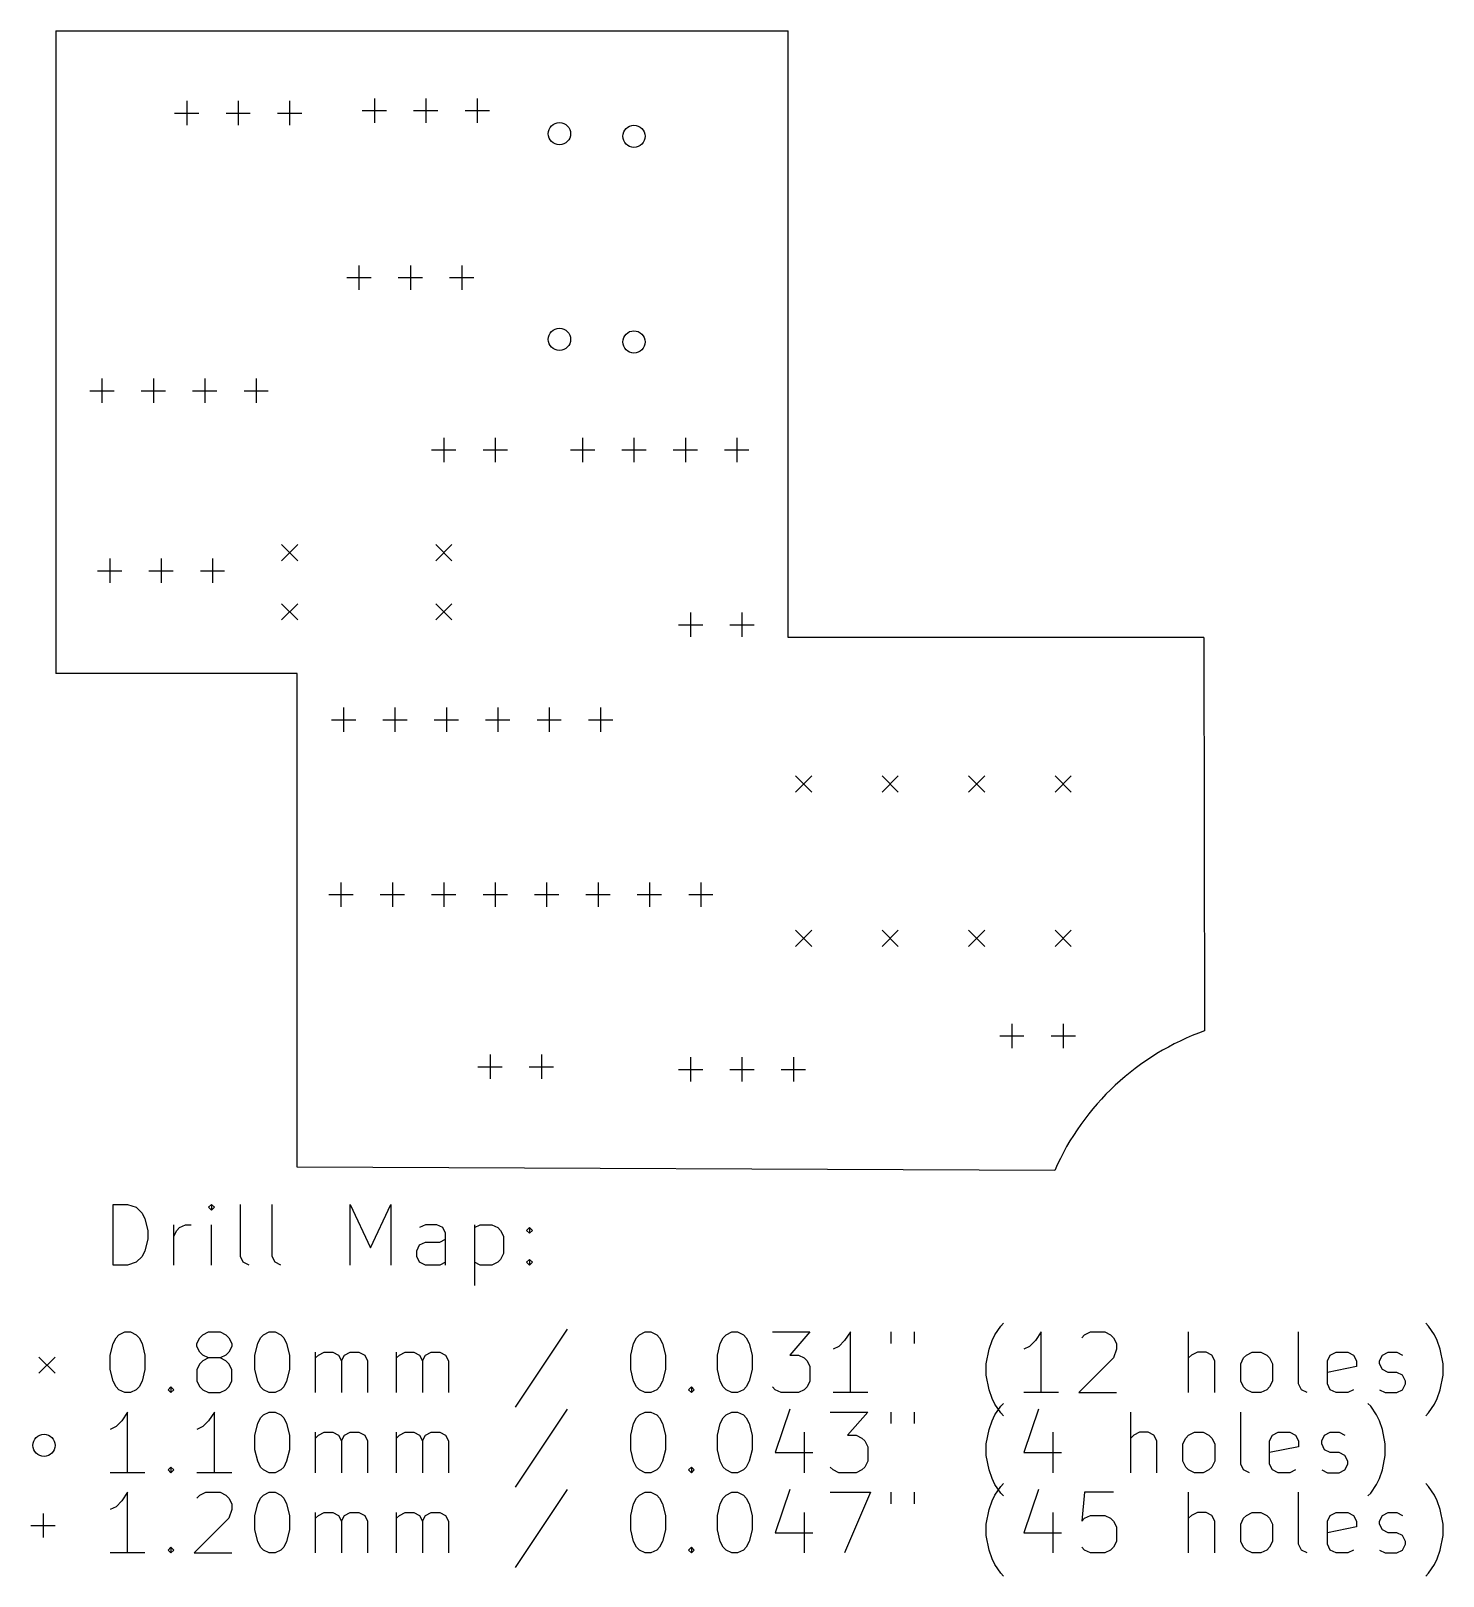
# Model space of a CAD drawing. Extents: x 74.7 to 144.5, y -171.5 to -95.1.
import ezdxf

# ---------------------------------------------------------------- set-up
doc = ezdxf.new("R2010")
doc.units = 0
doc.layers.add('BLACK', color=7, linetype='CONTINUOUS')

msp = doc.modelspace()

# ---------------------------------------------------------------- linework, layer by layer
at = {"layer": 'BLACK', "linetype": 'CONTINUOUS'}
for p, q in [((75.946, -95.124), (112.141, -95.124)), ((75.946, -95.124), (75.946, -126.873)), ((112.141, -125.095), (112.141, -95.124)), ((91.694, -98.46), (91.694, -99.66)), ((94.234, -98.46), (94.234, -99.66)), ((96.774, -98.46), (96.774, -99.66)), ((81.823, -99.187), (83.023, -99.187)), ((82.423, -98.587), (82.423, -99.787)), ((84.363, -99.187), (85.563, -99.187)), ((84.963, -98.587), (84.963, -99.787)), ((86.903, -99.187), (88.103, -99.187)), ((87.503, -98.587), (87.503, -99.787)), ((91.094, -99.06), (92.294, -99.06)), ((93.634, -99.06), (94.834, -99.06)), ((96.174, -99.06), (97.374, -99.06)), ((90.932, -106.715), (90.932, -107.915)), ((93.472, -106.715), (93.472, -107.915)), ((96.012, -106.715), (96.012, -107.915)), ((90.332, -107.315), (91.532, -107.315)), ((92.872, -107.315), (94.072, -107.315)), ((95.412, -107.315), (96.612, -107.315)), ((77.632, -112.903), (78.832, -112.903)), ((78.232, -112.303), (78.232, -113.503)), ((80.172, -112.903), (81.372, -112.903)), ((80.772, -112.303), (80.772, -113.503)), ((82.712, -112.903), (83.912, -112.903)), ((83.312, -112.303), (83.312, -113.503)), ((85.252, -112.903), (86.452, -112.903)), ((85.852, -112.303), (85.852, -113.503)), ((95.123, -115.224), (95.123, -116.424)), ((97.663, -115.224), (97.663, -116.424)), ((101.981, -115.224), (101.981, -116.424)), ((104.521, -115.224), (104.521, -116.424)), ((107.061, -115.224), (107.061, -116.424)), ((109.601, -115.224), (109.601, -116.424)), ((94.523, -115.824), (95.723, -115.824)), ((97.063, -115.824), (98.263, -115.824)), ((101.381, -115.824), (102.581, -115.824)), ((103.921, -115.824), (105.121, -115.824)), ((106.461, -115.824), (107.661, -115.824)), ((109.001, -115.824), (110.201, -115.824)), ((87.103, -120.504), (87.903, -121.304)), ((87.903, -120.504), (87.103, -121.304)), ((94.723, -120.504), (95.523, -121.304)), ((95.523, -120.504), (94.723, -121.304)), ((78.613, -121.193), (78.613, -122.393)), ((81.153, -121.193), (81.153, -122.393)), ((83.693, -121.193), (83.693, -122.393)), ((78.013, -121.793), (79.213, -121.793)), ((80.553, -121.793), (81.753, -121.793)), ((83.093, -121.793), (84.293, -121.793)), ((87.103, -123.425), (87.903, -124.225)), ((87.903, -123.425), (87.103, -124.225)), ((94.723, -123.425), (95.523, -124.225)), ((95.523, -123.425), (94.723, -124.225)), ((107.315, -123.86), (107.315, -125.06)), ((109.855, -123.86), (109.855, -125.06)), ((106.715, -124.46), (107.915, -124.46)), ((109.255, -124.46), (110.455, -124.46)), ((132.682, -125.095), (112.141, -125.095)), ((132.682, -125.095), (132.715, -144.526)), ((87.884, -126.873), (75.946, -126.873)), ((87.884, -151.257), (87.884, -126.873)), ((90.17, -128.559), (90.17, -129.759)), ((92.71, -128.559), (92.71, -129.759)), ((95.25, -128.559), (95.25, -129.759)), ((97.79, -128.559), (97.79, -129.759)), ((100.33, -128.559), (100.33, -129.759)), ((102.87, -128.559), (102.87, -129.759)), ((89.57, -129.159), (90.77, -129.159)), ((92.11, -129.159), (93.31, -129.159)), ((94.65, -129.159), (95.85, -129.159)), ((97.19, -129.159), (98.39, -129.159)), ((99.73, -129.159), (100.93, -129.159)), ((102.27, -129.159), (103.47, -129.159)), ((112.503, -131.934), (113.303, -132.734)), ((113.303, -131.934), (112.503, -132.734)), ((116.779, -131.934), (117.579, -132.734)), ((117.579, -131.934), (116.779, -132.734)), ((121.054, -131.934), (121.854, -132.734)), ((121.854, -131.934), (121.054, -132.734)), ((125.33, -131.934), (126.13, -132.734)), ((126.13, -131.934), (125.33, -132.734)), ((90.043, -137.195), (90.043, -138.395)), ((92.583, -137.195), (92.583, -138.395)), ((95.123, -137.195), (95.123, -138.395)), ((97.663, -137.195), (97.663, -138.395)), ((100.203, -137.195), (100.203, -138.395)), ((102.743, -137.195), (102.743, -138.395)), ((105.283, -137.195), (105.283, -138.395)), ((107.823, -137.195), (107.823, -138.395)), ((89.443, -137.795), (90.643, -137.795)), ((91.983, -137.795), (93.183, -137.795)), ((94.523, -137.795), (95.723, -137.795)), ((97.063, -137.795), (98.263, -137.795)), ((99.603, -137.795), (100.803, -137.795)), ((102.143, -137.795), (103.343, -137.795)), ((104.683, -137.795), (105.883, -137.795)), ((107.223, -137.795), (108.423, -137.795)), ((112.503, -139.554), (113.303, -140.354)), ((113.303, -139.554), (112.503, -140.354)), ((116.779, -139.554), (117.579, -140.354)), ((117.579, -139.554), (116.779, -140.354)), ((121.054, -139.554), (121.854, -140.354)), ((121.854, -139.554), (121.054, -140.354)), ((125.33, -139.554), (126.13, -140.354)), ((126.13, -139.554), (125.33, -140.354)), ((123.19, -144.18), (123.19, -145.38)), ((125.73, -144.18), (125.73, -145.38)), ((122.59, -144.78), (123.79, -144.78)), ((125.13, -144.78), (126.33, -144.78)), ((97.409, -145.704), (97.409, -146.904)), ((99.949, -145.704), (99.949, -146.904)), ((96.809, -146.304), (98.009, -146.304)), ((99.349, -146.304), (100.549, -146.304)), ((106.715, -146.431), (107.915, -146.431)), ((107.315, -145.831), (107.315, -147.031)), ((109.255, -146.431), (110.455, -146.431)), ((109.855, -145.831), (109.855, -147.031)), ((111.795, -146.431), (112.995, -146.431)), ((112.395, -145.831), (112.395, -147.031)), ((125.307, -151.422), (87.884, -151.257)), ((78.7853, -156.104), (78.7853, -153.104)), ((78.7853, -153.104), (79.4996, -153.104)), ((79.4996, -153.104), (79.9281, -153.247)), ((79.9281, -153.247), (80.2139, -153.532)), ((83.6424, -153.104), (83.4996, -153.247)), ((83.4996, -153.247), (83.6424, -153.39)), ((83.7853, -153.247), (83.6424, -153.104)), ((83.6424, -153.104), (83.6424, -153.39)), ((83.6424, -153.39), (83.7853, -153.247)), ((85.071, -155.675), (85.071, -153.104)), ((86.6424, -155.675), (86.6424, -153.104)), ((90.4996, -156.104), (90.4996, -153.104)), ((90.4996, -153.104), (91.4996, -155.247)), ((91.4996, -155.247), (92.4996, -153.104)), ((92.4996, -153.104), (92.4996, -156.104)), ((80.2139, -153.532), (80.3567, -153.818)), ((80.3567, -153.818), (80.4996, -154.39)), ((81.7853, -156.104), (81.7853, -154.104)), ((82.071, -154.247), (82.3567, -154.104)), ((82.3567, -154.104), (82.6424, -154.104)), ((83.6424, -156.104), (83.6424, -154.104)), ((94.2139, -154.104), (93.9281, -154.247)), ((94.7853, -154.104), (94.2139, -154.104)), ((95.071, -154.247), (94.7853, -154.104)), ((96.6424, -154.104), (96.6424, -157.104)), ((96.6424, -154.247), (96.9281, -154.104)), ((96.9281, -154.104), (97.4996, -154.104)), ((97.4996, -154.104), (97.7853, -154.247)), ((80.4996, -154.818), (80.3567, -155.39)), ((80.4996, -154.39), (80.4996, -154.818)), ((81.7853, -154.675), (81.9281, -154.39)), ((81.9281, -154.39), (82.071, -154.247)), ((93.9281, -155.104), (94.2139, -154.961)), ((94.2139, -154.961), (94.9281, -154.961)), ((94.9281, -154.961), (95.2139, -154.818)), ((95.2139, -154.532), (95.071, -154.247)), ((95.2139, -156.104), (95.2139, -154.532)), ((97.7853, -154.247), (97.9281, -154.39)), ((97.9281, -154.39), (98.071, -154.675)), ((98.071, -154.675), (98.071, -155.532)), ((99.2139, -154.39), (99.3567, -154.247)), ((99.3567, -154.532), (99.2139, -154.39)), ((99.3567, -154.247), (99.4996, -154.39)), ((99.3567, -154.247), (99.3567, -154.532)), ((99.4996, -154.39), (99.3567, -154.532)), ((80.2139, -155.675), (79.9281, -155.961)), ((80.3567, -155.39), (80.2139, -155.675)), ((85.2139, -155.961), (85.071, -155.675)), ((86.7853, -155.961), (86.6424, -155.675)), ((93.7853, -155.39), (93.9281, -155.104)), ((93.7853, -155.675), (93.7853, -155.39)), ((93.9281, -155.961), (93.7853, -155.675)), ((98.071, -155.532), (97.9281, -155.818)), ((79.4996, -156.104), (78.7853, -156.104)), ((79.9281, -155.961), (79.4996, -156.104)), ((85.4996, -156.104), (85.2139, -155.961)), ((87.071, -156.104), (86.7853, -155.961)), ((94.2139, -156.104), (93.9281, -155.961)), ((94.9281, -156.104), (94.2139, -156.104)), ((95.2139, -155.961), (94.9281, -156.104)), ((96.9281, -156.104), (96.6424, -155.961)), ((97.4996, -156.104), (96.9281, -156.104)), ((97.7853, -155.961), (97.4996, -156.104)), ((97.9281, -155.818), (97.7853, -155.961)), ((99.2139, -155.961), (99.3567, -155.818)), ((99.3567, -156.104), (99.2139, -155.961)), ((99.3567, -155.818), (99.4996, -155.961)), ((99.3567, -155.818), (99.3567, -156.104)), ((99.4996, -155.961), (99.3567, -156.104)), ((78.9281, -159.69), (79.071, -159.547)), ((79.071, -159.547), (79.3567, -159.404)), ((79.3567, -159.404), (79.6424, -159.404)), ((79.6424, -159.404), (79.9281, -159.547)), ((79.9281, -159.547), (80.071, -159.69)), ((83.071, -159.69), (83.2139, -159.547)), ((83.2139, -159.547), (83.4996, -159.404)), ((83.4996, -159.404), (84.071, -159.404)), ((84.071, -159.404), (84.3567, -159.547)), ((84.3567, -159.547), (84.4996, -159.69)), ((86.071, -159.69), (86.2139, -159.547)), ((86.2139, -159.547), (86.4996, -159.404)), ((86.4996, -159.404), (86.7853, -159.404)), ((86.7853, -159.404), (87.071, -159.547)), ((87.071, -159.547), (87.2139, -159.69)), ((101.214, -159.261), (98.6424, -163.118)), ((104.642, -159.69), (104.785, -159.547)), ((104.785, -159.547), (105.071, -159.404)), ((105.071, -159.404), (105.357, -159.404)), ((105.357, -159.404), (105.642, -159.547)), ((105.642, -159.547), (105.785, -159.69)), ((108.928, -159.69), (109.071, -159.547)), ((109.071, -159.547), (109.357, -159.404)), ((109.357, -159.404), (109.642, -159.404)), ((109.642, -159.404), (109.928, -159.547)), ((109.928, -159.547), (110.071, -159.69)), ((111.357, -159.404), (113.214, -159.404)), ((113.214, -159.404), (112.214, -160.547)), ((115.214, -159.404), (114.928, -159.832)), ((115.214, -162.404), (115.214, -159.404)), ((117.214, -159.404), (117.214, -159.975)), ((118.357, -159.404), (118.357, -159.975)), ((122.214, -159.832), (122.357, -159.547)), ((122.357, -159.547), (122.642, -159.118)), ((122.642, -159.118), (122.785, -158.975)), ((124.642, -159.404), (124.357, -159.832)), ((124.642, -162.404), (124.642, -159.404)), ((126.642, -159.69), (126.785, -159.547)), ((126.785, -159.547), (127.071, -159.404)), ((127.071, -159.404), (127.785, -159.404)), ((127.785, -159.404), (128.071, -159.547)), ((128.071, -159.547), (128.214, -159.69)), ((131.928, -162.404), (131.928, -159.404)), ((137.357, -161.975), (137.357, -159.404)), ((143.785, -159.118), (143.642, -158.975)), ((144.071, -159.547), (143.785, -159.118)), ((144.214, -159.832), (144.071, -159.547)), ((78.6424, -160.547), (78.7853, -159.975)), ((78.7853, -159.975), (78.9281, -159.69)), ((80.071, -159.69), (80.2139, -159.975)), ((80.2139, -159.975), (80.3567, -160.547)), ((82.9281, -159.975), (83.071, -159.69)), ((82.9281, -160.118), (82.9281, -159.975)), ((83.071, -160.404), (82.9281, -160.118)), ((84.4996, -159.69), (84.6424, -159.975)), ((84.6424, -160.118), (84.4996, -160.404)), ((84.6424, -159.975), (84.6424, -160.118)), ((85.7853, -160.547), (85.9281, -159.975)), ((85.9281, -159.975), (86.071, -159.69)), ((87.2139, -159.69), (87.3567, -159.975)), ((87.3567, -159.975), (87.4996, -160.547)), ((104.357, -160.547), (104.5, -159.975)), ((104.5, -159.975), (104.642, -159.69)), ((105.785, -159.69), (105.928, -159.975)), ((105.928, -159.975), (106.071, -160.547)), ((108.642, -160.547), (108.785, -159.975)), ((108.785, -159.975), (108.928, -159.69)), ((110.071, -159.69), (110.214, -159.975)), ((110.214, -159.975), (110.357, -160.547)), ((114.642, -160.118), (114.357, -160.261)), ((114.928, -159.832), (114.642, -160.118)), ((121.928, -160.975), (122.071, -160.261)), ((122.071, -160.261), (122.214, -159.832)), ((124.071, -160.118), (123.785, -160.261)), ((124.357, -159.832), (124.071, -160.118)), ((128.214, -159.69), (128.357, -159.975)), ((128.357, -160.261), (128.214, -160.69)), ((128.357, -159.975), (128.357, -160.261)), ((144.357, -160.261), (144.214, -159.832)), ((144.5, -160.975), (144.357, -160.261)), ((75.121, -160.647), (75.921, -161.447)), ((75.921, -160.647), (75.121, -161.447)), ((78.6424, -161.261), (78.6424, -160.547)), ((80.3567, -160.547), (80.3567, -161.261)), ((83.071, -160.975), (82.9281, -161.261)), ((83.2139, -160.547), (83.071, -160.404)), ((83.2139, -160.832), (83.071, -160.975)), ((83.4996, -160.69), (83.2139, -160.547)), ((83.4996, -160.69), (83.2139, -160.832)), ((84.071, -160.69), (83.4996, -160.69)), ((84.3567, -160.547), (84.071, -160.69)), ((84.3567, -160.832), (84.071, -160.69)), ((84.4996, -160.404), (84.3567, -160.547)), ((84.4996, -160.975), (84.3567, -160.832)), ((84.6424, -161.261), (84.4996, -160.975)), ((85.7853, -161.261), (85.7853, -160.547)), ((87.4996, -160.547), (87.4996, -161.261)), ((88.7853, -162.404), (88.7853, -160.404)), ((88.7853, -160.69), (88.9281, -160.547)), ((88.9281, -160.547), (89.2139, -160.404)), ((89.2139, -160.404), (89.6424, -160.404)), ((89.6424, -160.404), (89.9281, -160.547)), ((89.9281, -160.547), (90.071, -160.832)), ((90.071, -160.832), (90.2139, -160.547)), ((90.071, -160.832), (90.071, -162.404)), ((90.2139, -160.547), (90.4996, -160.404)), ((90.4996, -160.404), (90.9281, -160.404)), ((90.9281, -160.404), (91.2139, -160.547)), ((91.2139, -160.547), (91.3567, -160.832)), ((91.3567, -160.832), (91.3567, -162.404)), ((92.7853, -162.404), (92.7853, -160.404)), ((92.7853, -160.69), (92.9281, -160.547)), ((92.9281, -160.547), (93.2139, -160.404)), ((93.2139, -160.404), (93.6424, -160.404)), ((93.6424, -160.404), (93.9281, -160.547)), ((93.9281, -160.547), (94.071, -160.832)), ((94.071, -160.832), (94.2139, -160.547)), ((94.071, -160.832), (94.071, -162.404)), ((94.2139, -160.547), (94.4996, -160.404)), ((94.4996, -160.404), (94.9281, -160.404)), ((94.9281, -160.404), (95.2139, -160.547)), ((95.2139, -160.547), (95.3567, -160.832)), ((95.3567, -160.832), (95.3567, -162.404)), ((104.357, -161.261), (104.357, -160.547)), ((106.071, -160.547), (106.071, -161.261)), ((108.642, -161.261), (108.642, -160.547)), ((110.357, -160.547), (110.357, -161.261)), ((112.214, -160.547), (112.642, -160.547)), ((112.642, -160.547), (112.928, -160.69)), ((112.928, -160.69), (113.071, -160.832)), ((113.071, -160.832), (113.214, -161.118)), ((121.928, -161.547), (121.928, -160.975)), ((128.214, -160.69), (126.5, -162.404)), ((132.071, -160.547), (131.928, -160.69)), ((132.357, -160.404), (132.071, -160.547)), ((132.785, -160.404), (132.357, -160.404)), ((133.071, -160.547), (132.785, -160.404)), ((133.214, -160.832), (133.071, -160.547)), ((133.214, -162.404), (133.214, -160.832)), ((134.5, -160.975), (134.642, -160.69)), ((134.5, -161.832), (134.5, -160.975)), ((134.642, -160.69), (134.785, -160.547)), ((134.785, -160.547), (135.071, -160.404)), ((135.071, -160.404), (135.5, -160.404)), ((135.5, -160.404), (135.785, -160.547)), ((135.785, -160.547), (135.928, -160.69)), ((135.928, -160.69), (136.071, -160.975)), ((136.071, -160.975), (136.071, -161.832)), ((138.785, -160.832), (138.928, -160.547)), ((138.785, -161.975), (138.785, -160.832)), ((138.928, -160.547), (139.214, -160.404)), ((139.214, -160.404), (139.785, -160.404)), ((139.785, -160.404), (140.071, -160.547)), ((140.071, -160.547), (140.214, -160.832)), ((140.214, -160.832), (140.214, -161.118)), ((141.357, -160.832), (141.5, -160.547)), ((141.357, -160.975), (141.357, -160.832)), ((141.5, -161.261), (141.357, -160.975)), ((141.5, -160.547), (141.785, -160.404)), ((141.785, -160.404), (142.214, -160.404)), ((142.214, -160.404), (142.5, -160.547)), ((144.5, -161.547), (144.5, -160.975)), ((78.7853, -161.832), (78.6424, -161.261)), ((78.9281, -162.118), (78.7853, -161.832)), ((80.2139, -161.832), (80.071, -162.118)), ((80.3567, -161.261), (80.2139, -161.832)), ((82.9281, -161.261), (82.9281, -161.832)), ((82.9281, -161.832), (83.071, -162.118)), ((84.4996, -162.118), (84.6424, -161.832)), ((84.6424, -161.832), (84.6424, -161.261)), ((85.9281, -161.832), (85.7853, -161.261)), ((86.071, -162.118), (85.9281, -161.832)), ((87.3567, -161.832), (87.2139, -162.118)), ((87.4996, -161.261), (87.3567, -161.832)), ((104.5, -161.832), (104.357, -161.261)), ((104.642, -162.118), (104.5, -161.832)), ((105.928, -161.832), (105.785, -162.118)), ((106.071, -161.261), (105.928, -161.832)), ((108.785, -161.832), (108.642, -161.261)), ((108.928, -162.118), (108.785, -161.832)), ((110.214, -161.832), (110.071, -162.118)), ((110.357, -161.261), (110.214, -161.832)), ((113.214, -161.832), (113.071, -162.118)), ((113.214, -161.118), (113.214, -161.832)), ((122.071, -162.261), (121.928, -161.547)), ((134.642, -162.118), (134.5, -161.832)), ((136.071, -161.832), (135.928, -162.118)), ((140.214, -161.118), (138.785, -161.404)), ((141.785, -161.404), (141.5, -161.261)), ((142.214, -161.404), (141.785, -161.404)), ((142.5, -161.547), (142.214, -161.404)), ((142.642, -161.832), (142.5, -161.547)), ((142.642, -161.975), (142.642, -161.832)), ((144.357, -162.261), (144.5, -161.547)), ((79.071, -162.261), (78.9281, -162.118)), ((79.3567, -162.404), (79.071, -162.261)), ((79.6424, -162.404), (79.3567, -162.404)), ((79.9281, -162.261), (79.6424, -162.404)), ((80.071, -162.118), (79.9281, -162.261)), ((81.4996, -162.261), (81.6424, -162.118)), ((81.6424, -162.404), (81.4996, -162.261)), ((81.6424, -162.118), (81.7853, -162.261)), ((81.6424, -162.118), (81.6424, -162.404)), ((81.7853, -162.261), (81.6424, -162.404)), ((83.071, -162.118), (83.2139, -162.261)), ((83.2139, -162.261), (83.4996, -162.404)), ((83.4996, -162.404), (84.071, -162.404)), ((84.071, -162.404), (84.3567, -162.261)), ((84.3567, -162.261), (84.4996, -162.118)), ((86.2139, -162.261), (86.071, -162.118)), ((86.4996, -162.404), (86.2139, -162.261)), ((86.7853, -162.404), (86.4996, -162.404)), ((87.071, -162.261), (86.7853, -162.404)), ((87.2139, -162.118), (87.071, -162.261)), ((104.785, -162.261), (104.642, -162.118)), ((105.071, -162.404), (104.785, -162.261)), ((105.357, -162.404), (105.071, -162.404)), ((105.642, -162.261), (105.357, -162.404)), ((105.785, -162.118), (105.642, -162.261)), ((107.214, -162.261), (107.357, -162.118)), ((107.357, -162.404), (107.214, -162.261)), ((107.357, -162.118), (107.5, -162.261)), ((107.357, -162.118), (107.357, -162.404)), ((107.5, -162.261), (107.357, -162.404)), ((109.071, -162.261), (108.928, -162.118)), ((109.357, -162.404), (109.071, -162.261)), ((109.642, -162.404), (109.357, -162.404)), ((109.928, -162.261), (109.642, -162.404)), ((110.071, -162.118), (109.928, -162.261)), ((111.5, -162.261), (111.357, -162.118)), ((111.785, -162.404), (111.5, -162.261)), ((112.642, -162.404), (111.785, -162.404)), ((112.928, -162.261), (112.642, -162.404)), ((113.071, -162.118), (112.928, -162.261)), ((116.071, -162.404), (114.357, -162.404)), ((122.214, -162.69), (122.071, -162.261)), ((125.5, -162.404), (123.785, -162.404)), ((126.5, -162.404), (128.357, -162.404)), ((134.785, -162.261), (134.642, -162.118)), ((135.071, -162.404), (134.785, -162.261)), ((135.5, -162.404), (135.071, -162.404)), ((135.785, -162.261), (135.5, -162.404)), ((135.928, -162.118), (135.785, -162.261)), ((137.5, -162.261), (137.357, -161.975)), ((137.785, -162.404), (137.5, -162.261)), ((138.928, -162.261), (138.785, -161.975)), ((139.214, -162.404), (138.928, -162.261)), ((139.785, -162.404), (139.214, -162.404)), ((140.071, -162.261), (139.785, -162.404)), ((141.357, -162.261), (141.642, -162.404)), ((141.642, -162.404), (142.214, -162.404)), ((142.214, -162.404), (142.5, -162.261)), ((142.5, -162.261), (142.642, -161.975)), ((144.214, -162.69), (144.357, -162.261)), ((79.4996, -163.364), (79.2139, -163.792)), ((79.4996, -166.364), (79.4996, -163.364)), ((83.7853, -163.364), (83.4996, -163.792)), ((83.7853, -166.364), (83.7853, -163.364)), ((86.2139, -163.507), (86.4996, -163.364)), ((86.4996, -163.364), (86.7853, -163.364)), ((86.7853, -163.364), (87.071, -163.507)), ((101.214, -163.221), (98.6424, -167.078)), ((104.785, -163.507), (105.071, -163.364)), ((105.071, -163.364), (105.357, -163.364)), ((105.357, -163.364), (105.642, -163.507)), ((109.071, -163.507), (109.357, -163.364)), ((109.357, -163.364), (109.642, -163.364)), ((109.642, -163.364), (109.928, -163.507)), ((112.214, -163.221), (111.5, -165.364)), ((114.214, -163.364), (116.071, -163.364)), ((116.071, -163.364), (115.071, -164.507)), ((117.214, -163.364), (117.214, -163.935)), ((118.357, -163.364), (118.357, -163.935)), ((122.357, -162.975), (122.214, -162.69)), ((122.642, -163.404), (122.357, -162.975)), ((122.357, -163.507), (122.642, -163.078)), ((122.642, -163.078), (122.785, -162.935)), ((124.5, -163.221), (123.785, -165.364)), ((129.071, -166.364), (129.071, -163.364)), ((134.5, -165.935), (134.5, -163.364)), ((140.928, -163.078), (140.785, -162.935)), ((141.214, -163.507), (140.928, -163.078)), ((143.785, -163.404), (144.071, -162.975)), ((144.071, -162.975), (144.214, -162.69)), ((78.9281, -164.078), (78.6424, -164.221)), ((79.2139, -163.792), (78.9281, -164.078)), ((83.2139, -164.078), (82.9281, -164.221)), ((83.4996, -163.792), (83.2139, -164.078)), ((85.7853, -164.507), (85.9281, -163.935)), ((85.9281, -163.935), (86.071, -163.65)), ((86.071, -163.65), (86.2139, -163.507)), ((87.071, -163.507), (87.2139, -163.65)), ((87.2139, -163.65), (87.3567, -163.935)), ((87.3567, -163.935), (87.4996, -164.507)), ((104.357, -164.507), (104.5, -163.935)), ((104.5, -163.935), (104.642, -163.65)), ((104.642, -163.65), (104.785, -163.507)), ((105.642, -163.507), (105.785, -163.65)), ((105.785, -163.65), (105.928, -163.935)), ((105.928, -163.935), (106.071, -164.507)), ((108.642, -164.507), (108.785, -163.935)), ((108.785, -163.935), (108.928, -163.65)), ((108.928, -163.65), (109.071, -163.507)), ((109.928, -163.507), (110.071, -163.65)), ((110.071, -163.65), (110.214, -163.935)), ((110.214, -163.935), (110.357, -164.507)), ((122.071, -164.221), (122.214, -163.792)), ((122.214, -163.792), (122.357, -163.507)), ((122.785, -163.547), (122.642, -163.404)), ((141.357, -163.792), (141.214, -163.507)), ((141.5, -164.221), (141.357, -163.792)), ((143.642, -163.547), (143.785, -163.404)), ((85.7853, -165.221), (85.7853, -164.507)), ((87.4996, -164.507), (87.4996, -165.221)), ((88.7853, -166.364), (88.7853, -164.364)), ((88.7853, -164.65), (88.9281, -164.507)), ((88.9281, -164.507), (89.2139, -164.364)), ((89.2139, -164.364), (89.6424, -164.364)), ((89.6424, -164.364), (89.9281, -164.507)), ((89.9281, -164.507), (90.071, -164.792)), ((90.071, -164.792), (90.2139, -164.507)), ((90.071, -164.792), (90.071, -166.364)), ((90.2139, -164.507), (90.4996, -164.364)), ((90.4996, -164.364), (90.9281, -164.364)), ((90.9281, -164.364), (91.2139, -164.507)), ((91.2139, -164.507), (91.3567, -164.792)), ((91.3567, -164.792), (91.3567, -166.364)), ((92.7853, -166.364), (92.7853, -164.364)), ((92.7853, -164.65), (92.9281, -164.507)), ((92.9281, -164.507), (93.2139, -164.364)), ((93.2139, -164.364), (93.6424, -164.364)), ((93.6424, -164.364), (93.9281, -164.507)), ((93.9281, -164.507), (94.071, -164.792)), ((94.071, -164.792), (94.2139, -164.507)), ((94.071, -164.792), (94.071, -166.364)), ((94.2139, -164.507), (94.4996, -164.364)), ((94.4996, -164.364), (94.9281, -164.364)), ((94.9281, -164.364), (95.2139, -164.507)), ((95.2139, -164.507), (95.3567, -164.792)), ((95.3567, -164.792), (95.3567, -166.364)), ((104.357, -165.221), (104.357, -164.507)), ((106.071, -164.507), (106.071, -165.221)), ((108.642, -165.221), (108.642, -164.507)), ((110.357, -164.507), (110.357, -165.221)), ((112.928, -164.364), (112.928, -166.364)), ((115.071, -164.507), (115.5, -164.507)), ((115.5, -164.507), (115.785, -164.65)), ((115.785, -164.65), (115.928, -164.792)), ((115.928, -164.792), (116.071, -165.078)), ((121.928, -164.935), (122.071, -164.221)), ((125.214, -164.364), (125.214, -166.364)), ((129.214, -164.507), (129.071, -164.65)), ((129.5, -164.364), (129.214, -164.507)), ((129.928, -164.364), (129.5, -164.364)), ((130.214, -164.507), (129.928, -164.364)), ((130.357, -164.792), (130.214, -164.507)), ((130.357, -166.364), (130.357, -164.792)), ((131.642, -164.935), (131.785, -164.65)), ((131.785, -164.65), (131.928, -164.507)), ((131.928, -164.507), (132.214, -164.364)), ((132.214, -164.364), (132.642, -164.364)), ((132.642, -164.364), (132.928, -164.507)), ((132.928, -164.507), (133.071, -164.65)), ((133.071, -164.65), (133.214, -164.935)), ((135.928, -164.792), (136.071, -164.507)), ((135.928, -165.935), (135.928, -164.792)), ((136.071, -164.507), (136.357, -164.364)), ((136.357, -164.364), (136.928, -164.364)), ((136.928, -164.364), (137.214, -164.507)), ((137.214, -164.507), (137.357, -164.792)), ((137.357, -164.792), (137.357, -165.078)), ((138.5, -164.792), (138.642, -164.507)), ((138.5, -164.935), (138.5, -164.792)), ((138.642, -164.507), (138.928, -164.364)), ((138.928, -164.364), (139.357, -164.364)), ((139.357, -164.364), (139.642, -164.507)), ((141.642, -164.935), (141.5, -164.221)), ((85.9281, -165.792), (85.7853, -165.221)), ((87.4996, -165.221), (87.3567, -165.792)), ((104.5, -165.792), (104.357, -165.221)), ((106.071, -165.221), (105.928, -165.792)), ((108.785, -165.792), (108.642, -165.221)), ((110.357, -165.221), (110.214, -165.792)), ((111.5, -165.364), (113.357, -165.364)), ((116.071, -165.078), (116.071, -165.792)), ((121.928, -165.507), (121.928, -164.935)), ((122.071, -166.221), (121.928, -165.507)), ((123.785, -165.364), (125.642, -165.364)), ((131.642, -165.792), (131.642, -164.935)), ((133.214, -164.935), (133.214, -165.792)), ((137.357, -165.078), (135.928, -165.364)), ((138.642, -165.221), (138.5, -164.935)), ((138.928, -165.364), (138.642, -165.221)), ((139.357, -165.364), (138.928, -165.364)), ((139.642, -165.507), (139.357, -165.364)), ((139.785, -165.792), (139.642, -165.507)), ((141.5, -166.221), (141.642, -165.507)), ((141.642, -165.507), (141.642, -164.935)), ((80.3567, -166.364), (78.6424, -166.364)), ((81.4996, -166.221), (81.6424, -166.078)), ((81.6424, -166.364), (81.4996, -166.221)), ((81.6424, -166.078), (81.7853, -166.221)), ((81.6424, -166.078), (81.6424, -166.364)), ((81.7853, -166.221), (81.6424, -166.364)), ((84.6424, -166.364), (82.9281, -166.364)), ((86.071, -166.078), (85.9281, -165.792)), ((86.2139, -166.221), (86.071, -166.078)), ((86.4996, -166.364), (86.2139, -166.221)), ((86.7853, -166.364), (86.4996, -166.364)), ((87.071, -166.221), (86.7853, -166.364)), ((87.2139, -166.078), (87.071, -166.221)), ((87.3567, -165.792), (87.2139, -166.078)), ((104.642, -166.078), (104.5, -165.792)), ((104.785, -166.221), (104.642, -166.078)), ((105.071, -166.364), (104.785, -166.221)), ((105.357, -166.364), (105.071, -166.364)), ((105.642, -166.221), (105.357, -166.364)), ((105.785, -166.078), (105.642, -166.221)), ((105.928, -165.792), (105.785, -166.078)), ((107.214, -166.221), (107.357, -166.078)), ((107.357, -166.364), (107.214, -166.221)), ((107.357, -166.078), (107.5, -166.221)), ((107.357, -166.078), (107.357, -166.364)), ((107.5, -166.221), (107.357, -166.364)), ((108.928, -166.078), (108.785, -165.792)), ((109.071, -166.221), (108.928, -166.078)), ((109.357, -166.364), (109.071, -166.221)), ((109.642, -166.364), (109.357, -166.364)), ((109.928, -166.221), (109.642, -166.364)), ((110.071, -166.078), (109.928, -166.221)), ((110.214, -165.792), (110.071, -166.078)), ((114.357, -166.221), (114.214, -166.078)), ((114.642, -166.364), (114.357, -166.221)), ((115.5, -166.364), (114.642, -166.364)), ((115.785, -166.221), (115.5, -166.364)), ((115.928, -166.078), (115.785, -166.221)), ((116.071, -165.792), (115.928, -166.078)), ((122.214, -166.65), (122.071, -166.221)), ((131.785, -166.078), (131.642, -165.792)), ((131.928, -166.221), (131.785, -166.078)), ((132.214, -166.364), (131.928, -166.221)), ((132.642, -166.364), (132.214, -166.364)), ((132.928, -166.221), (132.642, -166.364)), ((133.071, -166.078), (132.928, -166.221)), ((133.214, -165.792), (133.071, -166.078)), ((134.642, -166.221), (134.5, -165.935)), ((134.928, -166.364), (134.642, -166.221)), ((136.071, -166.221), (135.928, -165.935)), ((136.357, -166.364), (136.071, -166.221)), ((136.928, -166.364), (136.357, -166.364)), ((137.214, -166.221), (136.928, -166.364)), ((138.5, -166.221), (138.785, -166.364)), ((138.785, -166.364), (139.357, -166.364)), ((139.357, -166.364), (139.642, -166.221)), ((139.642, -166.221), (139.785, -165.935)), ((139.785, -165.935), (139.785, -165.792)), ((141.357, -166.65), (141.5, -166.221)), ((101.214, -167.181), (98.6424, -171.038)), ((112.214, -167.181), (111.5, -169.324)), ((122.357, -166.935), (122.214, -166.65)), ((122.642, -167.364), (122.357, -166.935)), ((122.357, -167.467), (122.642, -167.038)), ((122.642, -167.038), (122.785, -166.895)), ((124.5, -167.181), (123.785, -169.324)), ((140.928, -167.364), (141.214, -166.935)), ((141.214, -166.935), (141.357, -166.65)), ((143.785, -167.038), (143.642, -166.895)), ((144.071, -167.467), (143.785, -167.038)), ((79.2139, -167.752), (78.9281, -168.038)), ((79.4996, -167.324), (79.2139, -167.752)), ((79.4996, -170.324), (79.4996, -167.324)), ((82.9281, -167.61), (83.071, -167.467)), ((83.071, -167.467), (83.3567, -167.324)), ((83.3567, -167.324), (84.071, -167.324)), ((84.071, -167.324), (84.3567, -167.467)), ((84.3567, -167.467), (84.4996, -167.61)), ((84.4996, -167.61), (84.6424, -167.895)), ((84.6424, -167.895), (84.6424, -168.181)), ((85.7853, -168.467), (85.9281, -167.895)), ((85.9281, -167.895), (86.071, -167.61)), ((86.071, -167.61), (86.2139, -167.467)), ((86.2139, -167.467), (86.4996, -167.324)), ((86.4996, -167.324), (86.7853, -167.324)), ((86.7853, -167.324), (87.071, -167.467)), ((87.071, -167.467), (87.2139, -167.61)), ((87.2139, -167.61), (87.3567, -167.895)), ((87.3567, -167.895), (87.4996, -168.467)), ((104.357, -168.467), (104.5, -167.895)), ((104.5, -167.895), (104.642, -167.61)), ((104.642, -167.61), (104.785, -167.467)), ((104.785, -167.467), (105.071, -167.324)), ((105.071, -167.324), (105.357, -167.324)), ((105.357, -167.324), (105.642, -167.467)), ((105.642, -167.467), (105.785, -167.61)), ((105.785, -167.61), (105.928, -167.895)), ((105.928, -167.895), (106.071, -168.467)), ((108.642, -168.467), (108.785, -167.895)), ((108.785, -167.895), (108.928, -167.61)), ((108.928, -167.61), (109.071, -167.467)), ((109.071, -167.467), (109.357, -167.324)), ((109.357, -167.324), (109.642, -167.324)), ((109.642, -167.324), (109.928, -167.467)), ((109.928, -167.467), (110.071, -167.61)), ((110.071, -167.61), (110.214, -167.895)), ((110.214, -167.895), (110.357, -168.467)), ((114.214, -167.324), (116.214, -167.324)), ((116.214, -167.324), (114.928, -170.324)), ((117.214, -167.324), (117.214, -167.895)), ((118.357, -167.324), (118.357, -167.895)), ((122.071, -168.181), (122.214, -167.752)), ((122.214, -167.752), (122.357, -167.467)), ((122.785, -167.507), (122.642, -167.364)), ((126.785, -167.324), (126.642, -168.752)), ((128.214, -167.324), (126.785, -167.324)), ((131.928, -170.324), (131.928, -167.324)), ((137.357, -169.895), (137.357, -167.324)), ((140.785, -167.507), (140.928, -167.364)), ((144.214, -167.752), (144.071, -167.467)), ((144.357, -168.181), (144.214, -167.752)), ((75.321, -168.367), (75.321, -169.567)), ((78.9281, -168.038), (78.6424, -168.181)), ((84.4996, -168.61), (82.7853, -170.324)), ((84.6424, -168.181), (84.4996, -168.61)), ((85.7853, -169.181), (85.7853, -168.467)), ((87.4996, -168.467), (87.4996, -169.181)), ((88.7853, -170.324), (88.7853, -168.324)), ((88.7853, -168.61), (88.9281, -168.467)), ((88.9281, -168.467), (89.2139, -168.324)), ((89.2139, -168.324), (89.6424, -168.324)), ((89.6424, -168.324), (89.9281, -168.467)), ((89.9281, -168.467), (90.071, -168.752)), ((90.071, -168.752), (90.2139, -168.467)), ((90.2139, -168.467), (90.4996, -168.324)), ((90.4996, -168.324), (90.9281, -168.324)), ((90.9281, -168.324), (91.2139, -168.467)), ((91.2139, -168.467), (91.3567, -168.752)), ((92.7853, -170.324), (92.7853, -168.324)), ((92.7853, -168.61), (92.9281, -168.467)), ((92.9281, -168.467), (93.2139, -168.324)), ((93.2139, -168.324), (93.6424, -168.324)), ((93.6424, -168.324), (93.9281, -168.467)), ((93.9281, -168.467), (94.071, -168.752)), ((94.071, -168.752), (94.2139, -168.467)), ((94.2139, -168.467), (94.4996, -168.324)), ((94.4996, -168.324), (94.9281, -168.324)), ((94.9281, -168.324), (95.2139, -168.467)), ((95.2139, -168.467), (95.3567, -168.752)), ((104.357, -169.181), (104.357, -168.467)), ((106.071, -168.467), (106.071, -169.181)), ((108.642, -169.181), (108.642, -168.467)), ((110.357, -168.467), (110.357, -169.181)), ((112.928, -168.324), (112.928, -170.324)), ((121.928, -168.895), (122.071, -168.181)), ((125.214, -168.324), (125.214, -170.324)), ((126.642, -168.752), (126.785, -168.61)), ((126.785, -168.61), (127.071, -168.467)), ((127.071, -168.467), (127.785, -168.467)), ((127.785, -168.467), (128.071, -168.61)), ((128.071, -168.61), (128.214, -168.752)), ((132.071, -168.467), (131.928, -168.61)), ((132.357, -168.324), (132.071, -168.467)), ((132.785, -168.324), (132.357, -168.324)), ((133.071, -168.467), (132.785, -168.324)), ((133.214, -168.752), (133.071, -168.467)), ((134.5, -168.895), (134.642, -168.61)), ((134.642, -168.61), (134.785, -168.467)), ((134.785, -168.467), (135.071, -168.324)), ((135.071, -168.324), (135.5, -168.324)), ((135.5, -168.324), (135.785, -168.467)), ((135.785, -168.467), (135.928, -168.61)), ((135.928, -168.61), (136.071, -168.895)), ((138.785, -168.752), (138.928, -168.467)), ((138.928, -168.467), (139.214, -168.324)), ((139.214, -168.324), (139.785, -168.324)), ((139.785, -168.324), (140.071, -168.467)), ((140.071, -168.467), (140.214, -168.752)), ((141.357, -168.752), (141.5, -168.467)), ((141.5, -168.467), (141.785, -168.324)), ((141.785, -168.324), (142.214, -168.324)), ((142.214, -168.324), (142.5, -168.467)), ((144.5, -168.895), (144.357, -168.181)), ((74.721, -168.967), (75.921, -168.967)), ((85.9281, -169.752), (85.7853, -169.181)), ((87.4996, -169.181), (87.3567, -169.752)), ((90.071, -168.752), (90.071, -170.324)), ((91.3567, -168.752), (91.3567, -170.324)), ((94.071, -168.752), (94.071, -170.324)), ((95.3567, -168.752), (95.3567, -170.324)), ((104.5, -169.752), (104.357, -169.181)), ((106.071, -169.181), (105.928, -169.752)), ((108.785, -169.752), (108.642, -169.181)), ((110.357, -169.181), (110.214, -169.752)), ((111.5, -169.324), (113.357, -169.324)), ((121.928, -169.467), (121.928, -168.895)), ((122.071, -170.181), (121.928, -169.467)), ((123.785, -169.324), (125.642, -169.324)), ((128.214, -168.752), (128.357, -169.038)), ((128.357, -169.038), (128.357, -169.752)), ((133.214, -170.324), (133.214, -168.752)), ((134.5, -169.752), (134.5, -168.895)), ((136.071, -168.895), (136.071, -169.752)), ((138.785, -169.895), (138.785, -168.752)), ((140.214, -169.038), (138.785, -169.324)), ((140.214, -168.752), (140.214, -169.038)), ((141.357, -168.895), (141.357, -168.752)), ((141.5, -169.181), (141.357, -168.895)), ((141.785, -169.324), (141.5, -169.181)), ((142.214, -169.324), (141.785, -169.324)), ((142.5, -169.467), (142.214, -169.324)), ((142.642, -169.752), (142.5, -169.467)), ((144.357, -170.181), (144.5, -169.467)), ((144.5, -169.467), (144.5, -168.895)), ((81.4996, -170.181), (81.6424, -170.038)), ((81.6424, -170.324), (81.4996, -170.181)), ((81.6424, -170.038), (81.7853, -170.181)), ((81.6424, -170.038), (81.6424, -170.324)), ((81.7853, -170.181), (81.6424, -170.324)), ((86.071, -170.038), (85.9281, -169.752)), ((86.2139, -170.181), (86.071, -170.038)), ((86.4996, -170.324), (86.2139, -170.181)), ((87.071, -170.181), (86.7853, -170.324)), ((87.2139, -170.038), (87.071, -170.181)), ((87.3567, -169.752), (87.2139, -170.038)), ((104.642, -170.038), (104.5, -169.752)), ((104.785, -170.181), (104.642, -170.038)), ((105.071, -170.324), (104.785, -170.181)), ((105.642, -170.181), (105.357, -170.324)), ((105.785, -170.038), (105.642, -170.181)), ((105.928, -169.752), (105.785, -170.038)), ((107.214, -170.181), (107.357, -170.038)), ((107.357, -170.324), (107.214, -170.181)), ((107.357, -170.038), (107.5, -170.181)), ((107.357, -170.038), (107.357, -170.324)), ((107.5, -170.181), (107.357, -170.324)), ((108.928, -170.038), (108.785, -169.752)), ((109.071, -170.181), (108.928, -170.038)), ((109.357, -170.324), (109.071, -170.181)), ((109.928, -170.181), (109.642, -170.324)), ((110.071, -170.038), (109.928, -170.181)), ((110.214, -169.752), (110.071, -170.038)), ((122.214, -170.61), (122.071, -170.181)), ((126.785, -170.181), (126.642, -170.038)), ((127.071, -170.324), (126.785, -170.181)), ((128.071, -170.181), (127.785, -170.324)), ((128.214, -170.038), (128.071, -170.181)), ((128.357, -169.752), (128.214, -170.038)), ((134.642, -170.038), (134.5, -169.752)), ((134.785, -170.181), (134.642, -170.038)), ((135.071, -170.324), (134.785, -170.181)), ((135.785, -170.181), (135.5, -170.324)), ((135.928, -170.038), (135.785, -170.181)), ((136.071, -169.752), (135.928, -170.038)), ((137.5, -170.181), (137.357, -169.895)), ((137.785, -170.324), (137.5, -170.181)), ((138.928, -170.181), (138.785, -169.895)), ((139.214, -170.324), (138.928, -170.181)), ((140.071, -170.181), (139.785, -170.324)), ((141.357, -170.181), (141.642, -170.324)), ((142.214, -170.324), (142.5, -170.181)), ((142.5, -170.181), (142.642, -169.895)), ((142.642, -169.895), (142.642, -169.752)), ((144.214, -170.61), (144.357, -170.181)), ((80.3567, -170.324), (78.6424, -170.324)), ((82.7853, -170.324), (84.6424, -170.324)), ((86.7853, -170.324), (86.4996, -170.324)), ((105.357, -170.324), (105.071, -170.324)), ((109.642, -170.324), (109.357, -170.324)), ((122.357, -170.895), (122.214, -170.61)), ((122.642, -171.324), (122.357, -170.895)), ((127.785, -170.324), (127.071, -170.324)), ((135.5, -170.324), (135.071, -170.324)), ((139.785, -170.324), (139.214, -170.324)), ((141.642, -170.324), (142.214, -170.324)), ((143.785, -171.324), (144.071, -170.895)), ((144.071, -170.895), (144.214, -170.61)), ((122.785, -171.467), (122.642, -171.324)), ((143.642, -171.467), (143.785, -171.324))]:
    msp.add_line(p, q, dxfattribs=at)
at = {"layer": 'BLACK'}
for centre in [(100.838, -100.203), (104.521, -100.33), (100.838, -110.363), (104.521, -110.49), (75.371, -165.007)]:
    msp.add_circle(centre, 0.55, dxfattribs=at)
msp.add_arc((137.033, -156.591), 12.8144, 109.692, 156.209, dxfattribs=at)

doc.saveas('drawing.dxf')
